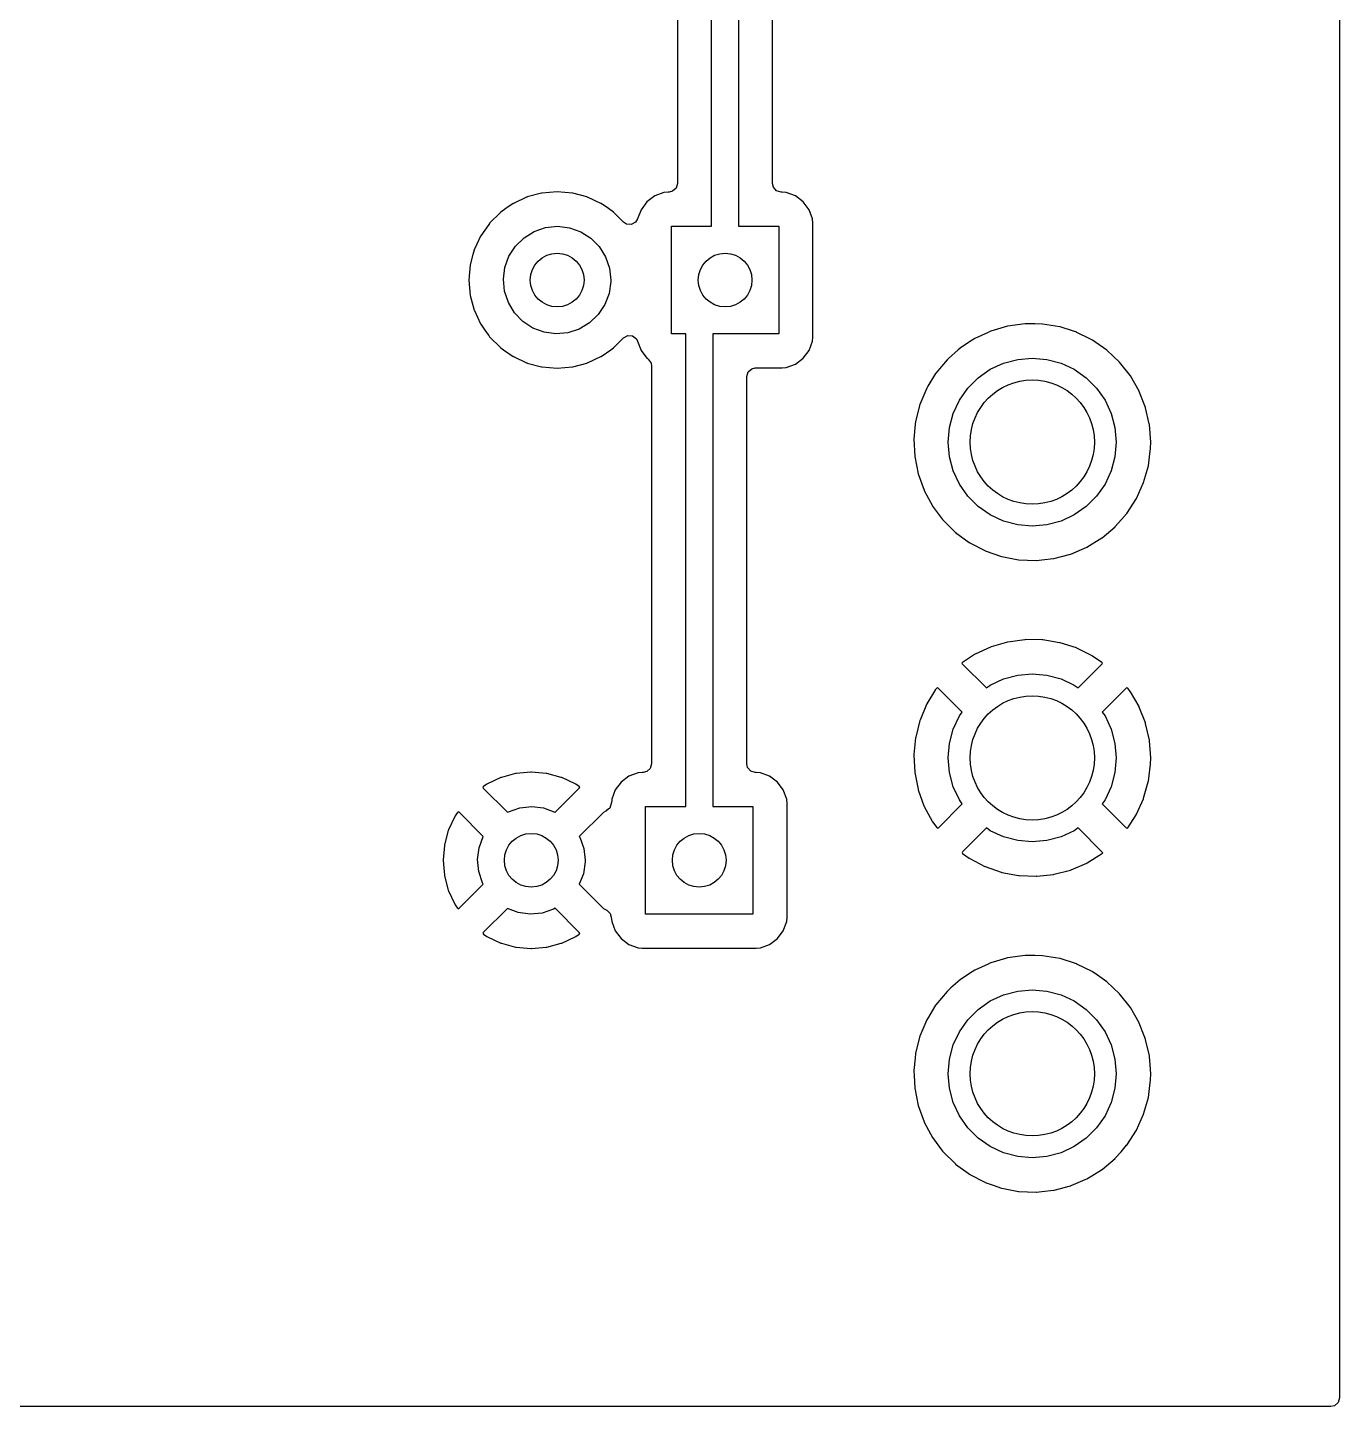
# Model space of a CAD drawing. Extents: x 63 to 234, y -148 to -41.
# Drawn here: x 214.79 to 234.32, y -147.57 to -127.05 of the extents above; entities that cross this region are included whole.
import ezdxf

# ---------------------------------------------------------------- set-up
doc = ezdxf.new("R2010")
doc.units = 0
doc.layers.add('BLACK', color=7, linetype='CONTINUOUS')

msp = doc.modelspace()

# ---------------------------------------------------------------- linework, layer by layer
at = {"layer": 'BLACK', "linetype": 'CONTINUOUS'}
for p, q in [((234.319, -40.7665), (234.319, -147.447)), ((224.975, -130.01), (224.975, -117.714)), ((225.375, -117.631), (225.375, -130.01)), ((225.883, -129.375), (225.883, -117.66)), ((224.466, -117.977), (224.466, -129.375)), ((224.446, -129.444), (224.393, -129.49)), ((224.466, -129.375), (224.446, -129.444)), ((225.895, -129.428), (225.883, -129.375)), ((225.941, -129.481), (225.895, -129.428)), ((226.01, -129.501), (225.941, -129.481)), ((222.018, -129.672), (221.913, -129.746)), ((222.023, -129.67), (222.018, -129.672)), ((222.221, -129.578), (222.023, -129.67)), ((222.023, -129.67), (222.023, -129.67)), ((222.226, -129.576), (222.221, -129.578)), ((222.221, -129.578), (222.221, -129.578)), ((222.231, -129.574), (222.226, -129.576)), ((222.442, -129.518), (222.231, -129.574)), ((222.231, -129.574), (222.231, -129.574)), ((222.447, -129.516), (222.442, -129.518)), ((222.442, -129.518), (222.442, -129.518)), ((222.675, -129.497), (222.447, -129.516)), ((222.903, -129.516), (222.675, -129.497)), ((222.908, -129.518), (222.903, -129.516)), ((223.119, -129.574), (222.908, -129.518)), ((222.908, -129.518), (222.908, -129.518)), ((223.124, -129.576), (223.119, -129.574)), ((223.119, -129.574), (223.119, -129.574)), ((223.129, -129.578), (223.124, -129.576)), ((223.327, -129.67), (223.129, -129.578)), ((223.129, -129.578), (223.129, -129.578)), ((223.332, -129.672), (223.327, -129.67)), ((223.327, -129.67), (223.327, -129.67)), ((223.437, -129.746), (223.332, -129.672)), ((224.012, -129.647), (223.924, -129.763)), ((224.128, -129.559), (224.012, -129.647)), ((224.265, -129.508), (224.128, -129.559)), ((224.327, -129.501), (224.265, -129.508)), ((224.34, -129.501), (224.327, -129.501)), ((224.393, -129.49), (224.34, -129.501)), ((226.023, -129.501), (226.01, -129.501)), ((226.085, -129.508), (226.023, -129.501)), ((226.222, -129.559), (226.085, -129.508)), ((226.338, -129.647), (226.222, -129.559)), ((226.426, -129.763), (226.338, -129.647)), ((221.831, -129.804), (221.669, -129.966)), ((221.835, -129.801), (221.831, -129.804)), ((221.913, -129.746), (221.835, -129.801)), ((221.835, -129.801), (221.835, -129.801)), ((223.515, -129.801), (223.437, -129.746)), ((223.519, -129.804), (223.515, -129.801)), ((223.515, -129.801), (223.515, -129.801)), ((223.665, -129.95), (223.519, -129.804)), ((223.924, -129.763), (223.873, -129.9)), ((226.477, -129.9), (226.426, -129.763)), ((221.656, -129.984), (221.537, -130.153)), ((221.666, -129.97), (221.656, -129.984)), ((221.669, -129.966), (221.666, -129.97)), ((221.666, -129.97), (221.666, -129.97)), ((222.182, -130.18), (222.334, -130.086)), ((222.334, -130.086), (222.503, -130.029)), ((222.503, -130.029), (222.681, -130.01)), ((222.681, -130.01), (222.858, -130.031)), ((222.858, -130.031), (223.026, -130.091)), ((223.026, -130.091), (223.176, -130.187)), ((223.708, -129.978), (223.665, -129.95)), ((223.778, -129.984), (223.708, -129.978)), ((223.841, -129.951), (223.778, -129.984)), ((223.871, -129.899), (223.841, -129.951)), ((223.873, -129.9), (223.871, -129.899)), ((224.375, -131.61), (224.375, -130.01)), ((224.375, -130.01), (224.975, -130.01)), ((225.375, -130.01), (225.975, -130.01)), ((225.975, -130.01), (225.975, -131.61)), ((226.483, -129.962), (226.477, -129.9)), ((226.483, -131.658), (226.483, -129.962)), ((221.479, -130.278), (221.441, -130.361)), ((221.535, -130.158), (221.479, -130.278)), ((221.537, -130.153), (221.535, -130.158)), ((221.535, -130.158), (221.535, -130.158)), ((222.055, -130.304), (222.182, -130.18)), ((223.176, -130.187), (223.302, -130.313)), ((221.422, -130.432), (221.381, -130.582)), ((221.439, -130.366), (221.422, -130.432)), ((221.441, -130.361), (221.439, -130.366)), ((221.439, -130.366), (221.439, -130.366)), ((221.897, -130.622), (221.958, -130.454)), ((221.958, -130.454), (222.055, -130.304)), ((223.302, -130.313), (223.396, -130.464)), ((223.396, -130.464), (223.455, -130.633)), ((221.381, -130.582), (221.362, -130.81)), ((221.875, -130.799), (221.897, -130.622)), ((223.455, -130.633), (223.475, -130.81)), ((221.362, -130.81), (221.381, -131.038)), ((221.892, -130.976), (221.875, -130.799)), ((223.475, -130.832), (223.45, -131.009)), ((223.475, -130.81), (223.475, -130.832)), ((221.381, -131.038), (221.441, -131.259)), ((221.949, -131.146), (221.892, -130.976)), ((223.45, -131.009), (223.387, -131.176)), ((221.441, -131.259), (221.443, -131.264)), ((221.443, -131.264), (221.443, -131.264)), ((221.443, -131.264), (221.535, -131.462)), ((222.041, -131.298), (221.949, -131.146)), ((222.165, -131.426), (222.041, -131.298)), ((223.288, -131.324), (223.159, -131.447)), ((223.387, -131.176), (223.288, -131.324)), ((221.535, -131.462), (221.535, -131.462)), ((221.535, -131.462), (221.537, -131.467)), ((221.537, -131.467), (221.609, -131.569)), ((222.314, -131.524), (222.165, -131.426)), ((222.481, -131.586), (222.314, -131.524)), ((223.159, -131.447), (223.005, -131.539)), ((229.38, -131.497), (229.129, -131.57)), ((229.639, -131.462), (229.38, -131.497)), ((229.644, -131.462), (229.639, -131.462)), ((229.787, -131.464), (229.644, -131.462)), ((229.644, -131.462), (229.644, -131.462)), ((229.901, -131.465), (229.787, -131.464)), ((230.159, -131.507), (229.901, -131.465)), ((230.163, -131.509), (230.159, -131.507)), ((230.361, -131.572), (230.163, -131.509)), ((221.609, -131.569), (221.656, -131.636)), ((221.656, -131.636), (221.669, -131.654)), ((221.669, -131.654), (221.831, -131.816)), ((222.658, -131.61), (222.481, -131.586)), ((222.836, -131.594), (222.658, -131.61)), ((223.005, -131.539), (222.836, -131.594)), ((223.519, -131.816), (223.665, -131.67)), ((223.665, -131.67), (223.727, -131.636)), ((223.727, -131.636), (223.798, -131.642)), ((223.798, -131.642), (223.855, -131.684)), ((223.855, -131.684), (223.872, -131.721)), ((223.872, -131.721), (223.873, -131.72)), ((223.873, -131.72), (223.924, -131.857)), ((224.59, -131.61), (224.375, -131.61)), ((224.59, -138.646), (224.59, -131.61)), ((225.975, -131.61), (224.99, -131.61)), ((224.99, -131.61), (224.99, -138.646)), ((226.426, -131.857), (226.477, -131.72)), ((226.477, -131.72), (226.483, -131.658)), ((228.853, -131.705), (228.677, -131.82)), ((228.892, -131.68), (228.853, -131.705)), ((229.089, -131.589), (228.892, -131.68)), ((229.125, -131.572), (229.089, -131.589)), ((229.129, -131.57), (229.125, -131.572)), ((229.125, -131.572), (229.125, -131.572)), ((230.408, -131.587), (230.361, -131.572)), ((230.412, -131.589), (230.408, -131.587)), ((230.605, -131.684), (230.412, -131.589)), ((230.412, -131.589), (230.412, -131.589)), ((230.642, -131.703), (230.605, -131.684)), ((230.857, -131.852), (230.642, -131.703)), ((221.831, -131.816), (221.835, -131.819)), ((221.835, -131.819), (221.835, -131.819)), ((221.835, -131.819), (221.877, -131.848)), ((221.877, -131.848), (222.018, -131.948)), ((223.332, -131.948), (223.473, -131.848)), ((223.473, -131.848), (223.515, -131.819)), ((223.515, -131.819), (223.519, -131.816)), ((223.515, -131.819), (223.515, -131.819)), ((223.924, -131.857), (224.012, -131.973)), ((226.338, -131.973), (226.426, -131.857)), ((228.644, -131.849), (228.499, -131.979)), ((228.673, -131.823), (228.644, -131.849)), ((228.677, -131.82), (228.673, -131.823)), ((228.677, -131.82), (228.677, -131.82)), ((231.047, -132.031), (230.857, -131.852)), ((222.018, -131.948), (222.023, -131.95)), ((222.023, -131.95), (222.023, -131.95)), ((222.023, -131.95), (222.221, -132.042)), ((222.221, -132.042), (222.226, -132.044)), ((222.226, -132.044), (222.231, -132.046)), ((222.231, -132.046), (222.231, -132.046)), ((222.231, -132.046), (222.442, -132.102)), ((222.442, -132.102), (222.442, -132.102)), ((222.442, -132.102), (222.447, -132.104)), ((222.447, -132.104), (222.675, -132.123)), ((222.675, -132.123), (222.903, -132.104)), ((222.903, -132.104), (222.908, -132.102)), ((222.908, -132.102), (223.119, -132.046)), ((222.908, -132.102), (222.908, -132.102)), ((223.119, -132.046), (223.124, -132.044)), ((223.119, -132.046), (223.119, -132.046)), ((223.124, -132.044), (223.129, -132.042)), ((223.129, -132.042), (223.327, -131.95)), ((223.327, -131.95), (223.332, -131.948)), ((223.327, -131.95), (223.327, -131.95)), ((224.012, -131.973), (224.019, -131.979)), ((224.019, -131.979), (224.031, -131.988)), ((224.031, -131.988), (224.074, -132.045)), ((224.074, -132.045), (224.081, -132.089)), ((224.081, -132.089), (224.081, -138.011)), ((225.519, -132.176), (225.572, -132.13)), ((225.572, -132.13), (225.624, -132.118)), ((225.624, -132.118), (226.023, -132.118)), ((226.023, -132.118), (226.085, -132.112)), ((226.085, -132.112), (226.222, -132.061)), ((226.222, -132.061), (226.338, -131.973)), ((228.478, -131.997), (228.311, -132.198)), ((228.499, -131.979), (228.478, -131.997)), ((228.944, -132.264), (229.122, -132.139)), ((229.122, -132.139), (229.319, -132.047)), ((229.319, -132.047), (229.53, -131.991)), ((229.53, -131.991), (229.747, -131.972)), ((229.747, -131.972), (229.964, -131.991)), ((229.964, -131.991), (230.175, -132.047)), ((230.175, -132.047), (230.372, -132.139)), ((230.372, -132.139), (230.55, -132.264)), ((231.209, -132.236), (231.047, -132.031)), ((225.498, -132.244), (225.519, -132.176)), ((225.498, -138.011), (225.498, -132.244)), ((228.309, -132.202), (228.194, -132.391)), ((228.311, -132.198), (228.309, -132.202)), ((228.789, -132.419), (228.944, -132.264)), ((230.55, -132.264), (230.705, -132.419)), ((231.339, -132.463), (231.209, -132.236)), ((228.176, -132.421), (228.075, -132.662)), ((228.194, -132.391), (228.176, -132.421)), ((228.664, -132.597), (228.789, -132.419)), ((230.705, -132.419), (230.83, -132.597)), ((231.34, -132.467), (231.339, -132.463)), ((231.415, -132.658), (231.34, -132.467)), ((231.34, -132.467), (231.34, -132.467)), ((228.075, -132.662), (228.01, -132.916)), ((228.572, -132.794), (228.664, -132.597)), ((230.83, -132.597), (230.922, -132.794)), ((231.433, -132.706), (231.415, -132.658)), ((231.434, -132.711), (231.433, -132.706)), ((231.488, -132.95), (231.434, -132.711)), ((228.006, -132.957), (227.984, -133.176)), ((228.01, -132.92), (228.006, -132.957)), ((228.01, -132.916), (228.01, -132.92)), ((228.01, -132.92), (228.01, -132.92)), ((228.516, -133.005), (228.572, -132.794)), ((230.922, -132.794), (230.978, -133.005)), ((231.491, -132.961), (231.488, -132.95)), ((231.51, -133.222), (231.491, -132.961)), ((228.497, -133.222), (228.516, -133.005)), ((230.978, -133.005), (230.997, -133.222)), ((227.984, -133.176), (227.997, -133.437)), ((228.516, -133.439), (228.497, -133.222)), ((230.997, -133.222), (230.978, -133.439)), ((231.492, -133.441), (231.508, -133.317)), ((231.508, -133.314), (231.51, -133.222)), ((231.508, -133.317), (231.508, -133.314)), ((231.508, -133.317), (231.508, -133.317)), ((227.997, -133.437), (228.048, -133.693)), ((228.572, -133.65), (228.516, -133.439)), ((230.978, -133.439), (230.922, -133.65)), ((231.404, -133.825), (231.475, -133.574)), ((231.475, -133.574), (231.492, -133.441)), ((228.048, -133.693), (228.136, -133.939)), ((228.664, -133.847), (228.572, -133.65)), ((230.922, -133.65), (230.83, -133.847)), ((228.136, -133.939), (228.138, -133.943)), ((228.138, -133.943), (228.203, -134.063)), ((228.789, -134.025), (228.664, -133.847)), ((230.83, -133.847), (230.705, -134.025)), ((231.297, -134.063), (231.404, -133.825)), ((228.203, -134.063), (228.26, -134.169)), ((228.26, -134.169), (228.263, -134.173)), ((228.263, -134.173), (228.263, -134.173)), ((228.263, -134.173), (228.413, -134.375)), ((228.944, -134.18), (228.789, -134.025)), ((229.122, -134.305), (228.944, -134.18)), ((230.55, -134.18), (230.372, -134.305)), ((230.705, -134.025), (230.55, -134.18)), ((231.155, -134.283), (231.297, -134.063)), ((228.413, -134.375), (228.413, -134.375)), ((228.413, -134.375), (228.416, -134.379)), ((228.416, -134.379), (228.419, -134.382)), ((228.419, -134.382), (228.419, -134.382)), ((228.419, -134.382), (228.598, -134.56)), ((229.319, -134.397), (229.122, -134.305)), ((229.53, -134.453), (229.319, -134.397)), ((230.175, -134.397), (229.964, -134.453)), ((230.372, -134.305), (230.175, -134.397)), ((230.983, -134.48), (231.075, -134.375)), ((231.075, -134.375), (231.152, -134.287)), ((231.152, -134.287), (231.155, -134.283)), ((231.152, -134.287), (231.152, -134.287)), ((228.598, -134.56), (228.602, -134.563)), ((228.602, -134.563), (228.606, -134.566)), ((228.606, -134.566), (228.606, -134.566)), ((228.606, -134.566), (228.809, -134.715)), ((229.747, -134.472), (229.53, -134.453)), ((229.964, -134.453), (229.747, -134.472)), ((230.787, -134.646), (230.979, -134.483)), ((230.979, -134.483), (230.983, -134.48)), ((230.979, -134.483), (230.979, -134.483)), ((228.809, -134.715), (228.813, -134.717)), ((228.813, -134.717), (228.817, -134.72)), ((228.817, -134.72), (228.817, -134.72)), ((228.817, -134.72), (229.04, -134.837)), ((230.321, -134.889), (230.561, -134.786)), ((230.561, -134.786), (230.784, -134.649)), ((230.784, -134.649), (230.787, -134.646)), ((230.787, -134.646), (230.787, -134.646)), ((229.04, -134.837), (229.04, -134.837)), ((229.04, -134.837), (229.044, -134.839)), ((229.044, -134.839), (229.291, -134.925)), ((229.291, -134.925), (229.295, -134.926)), ((229.295, -134.926), (229.543, -134.973)), ((229.543, -134.973), (229.543, -134.973)), ((229.543, -134.973), (229.547, -134.974)), ((229.547, -134.974), (229.678, -134.979)), ((229.678, -134.979), (229.804, -134.984)), ((229.804, -134.984), (229.804, -134.984)), ((229.804, -134.984), (229.809, -134.984)), ((229.809, -134.984), (229.888, -134.976)), ((229.888, -134.976), (230.064, -134.956)), ((230.064, -134.956), (230.064, -134.956)), ((230.064, -134.956), (230.068, -134.956)), ((230.068, -134.956), (230.181, -134.926)), ((230.181, -134.926), (230.317, -134.891)), ((230.317, -134.891), (230.321, -134.889)), ((230.317, -134.891), (230.317, -134.891)), ((229.376, -136.199), (229.134, -136.269)), ((229.385, -136.197), (229.376, -136.199)), ((229.635, -136.163), (229.385, -136.197)), ((229.644, -136.162), (229.635, -136.163)), ((229.896, -136.166), (229.644, -136.162)), ((229.905, -136.167), (229.896, -136.166)), ((230.154, -136.207), (229.905, -136.167)), ((230.163, -136.209), (230.154, -136.207)), ((230.403, -136.286), (230.163, -136.209)), ((228.888, -136.383), (228.709, -136.5)), ((228.897, -136.378), (228.888, -136.383)), ((229.125, -136.273), (228.897, -136.378)), ((229.134, -136.269), (229.125, -136.273)), ((230.412, -136.29), (230.403, -136.286)), ((230.638, -136.401), (230.412, -136.29)), ((230.646, -136.406), (230.638, -136.401)), ((230.782, -136.501), (230.646, -136.406)), ((228.709, -136.5), (228.7, -136.511)), ((228.7, -136.511), (228.705, -136.521)), ((228.705, -136.521), (229.064, -136.88)), ((230.43, -136.88), (230.785, -136.524)), ((230.792, -136.513), (230.782, -136.501)), ((230.785, -136.524), (230.792, -136.513)), ((229.064, -136.88), (229.122, -136.839)), ((229.122, -136.839), (229.319, -136.747)), ((229.319, -136.747), (229.53, -136.691)), ((229.53, -136.691), (229.747, -136.672)), ((229.747, -136.672), (229.964, -136.691)), ((229.964, -136.691), (230.175, -136.747)), ((230.175, -136.747), (230.372, -136.839)), ((230.372, -136.839), (230.43, -136.88)), ((228.309, -136.902), (228.179, -137.118)), ((228.315, -136.895), (228.309, -136.902)), ((228.325, -136.882), (228.315, -136.895)), ((228.335, -136.875), (228.325, -136.882)), ((228.348, -136.883), (228.335, -136.875)), ((228.705, -137.239), (228.348, -136.883)), ((231.145, -136.883), (230.789, -137.239)), ((231.156, -136.877), (231.145, -136.883)), ((231.168, -136.885), (231.156, -136.877)), ((231.206, -136.933), (231.168, -136.885)), ((231.211, -136.94), (231.206, -136.933)), ((231.336, -137.159), (231.211, -136.94)), ((228.174, -137.126), (228.077, -137.358)), ((228.179, -137.118), (228.174, -137.126)), ((228.664, -137.297), (228.705, -137.239)), ((230.789, -137.239), (230.83, -137.297)), ((231.34, -137.167), (231.336, -137.159)), ((231.431, -137.402), (231.34, -137.167)), ((228.074, -137.367), (228.012, -137.611)), ((228.077, -137.358), (228.074, -137.367)), ((228.572, -137.494), (228.664, -137.297)), ((230.83, -137.297), (230.922, -137.494)), ((231.434, -137.411), (231.431, -137.402)), ((231.49, -137.657), (231.434, -137.411)), ((228.01, -137.621), (227.985, -137.871)), ((228.012, -137.611), (228.01, -137.621)), ((228.516, -137.705), (228.572, -137.494)), ((230.922, -137.494), (230.978, -137.705)), ((231.491, -137.666), (231.49, -137.657)), ((231.51, -137.919), (231.491, -137.666)), ((227.985, -137.871), (227.985, -137.881)), ((227.985, -137.881), (227.997, -138.132)), ((228.497, -137.922), (228.516, -137.705)), ((230.978, -137.705), (230.997, -137.922)), ((224.061, -138.08), (224.008, -138.126)), ((224.081, -138.011), (224.061, -138.08)), ((225.51, -138.064), (225.498, -138.011)), ((225.556, -138.117), (225.51, -138.064)), ((228.516, -138.139), (228.497, -137.922)), ((230.997, -137.922), (230.978, -138.139)), ((231.475, -138.269), (231.507, -138.017)), ((231.507, -138.017), (231.508, -138.011)), ((231.508, -138.011), (231.51, -137.925)), ((231.51, -137.925), (231.51, -137.919)), ((221.836, -138.215), (221.638, -138.307)), ((221.846, -138.211), (221.836, -138.215)), ((222.057, -138.154), (221.846, -138.211)), ((222.067, -138.152), (222.057, -138.154)), ((222.285, -138.133), (222.067, -138.152)), ((222.295, -138.133), (222.285, -138.133)), ((222.513, -138.152), (222.295, -138.133)), ((222.523, -138.154), (222.513, -138.152)), ((222.734, -138.211), (222.523, -138.154)), ((222.744, -138.215), (222.734, -138.211)), ((222.942, -138.307), (222.744, -138.215)), ((223.627, -138.283), (223.539, -138.399)), ((223.743, -138.195), (223.627, -138.283)), ((223.88, -138.144), (223.743, -138.195)), ((223.942, -138.137), (223.88, -138.144)), ((223.956, -138.137), (223.942, -138.137)), ((224.008, -138.126), (223.956, -138.137)), ((225.624, -138.137), (225.556, -138.117)), ((225.638, -138.137), (225.624, -138.137)), ((225.7, -138.144), (225.638, -138.137)), ((225.837, -138.195), (225.7, -138.144)), ((225.953, -138.283), (225.837, -138.195)), ((226.041, -138.399), (225.953, -138.283)), ((227.997, -138.132), (227.998, -138.141)), ((227.998, -138.141), (228.047, -138.389)), ((228.572, -138.35), (228.516, -138.139)), ((230.978, -138.139), (230.922, -138.35)), ((231.405, -138.52), (231.473, -138.278)), ((231.473, -138.278), (231.475, -138.269)), ((221.577, -138.349), (221.569, -138.359)), ((221.569, -138.359), (221.576, -138.372)), ((221.576, -138.372), (221.934, -138.731)), ((221.629, -138.312), (221.577, -138.349)), ((221.638, -138.307), (221.629, -138.312)), ((222.646, -138.731), (223.005, -138.372)), ((222.951, -138.312), (222.942, -138.307)), ((223.002, -138.348), (222.951, -138.312)), ((223.012, -138.36), (223.002, -138.348)), ((223.005, -138.372), (223.012, -138.36)), ((223.539, -138.399), (223.488, -138.536)), ((226.092, -138.536), (226.041, -138.399)), ((228.047, -138.389), (228.05, -138.398)), ((228.05, -138.398), (228.135, -138.635)), ((228.664, -138.547), (228.572, -138.35)), ((230.922, -138.35), (230.83, -138.547)), ((221.949, -138.722), (222.118, -138.665)), ((222.118, -138.665), (222.296, -138.646)), ((222.296, -138.646), (222.473, -138.667)), ((222.473, -138.667), (222.641, -138.727)), ((223.402, -138.712), (223.364, -138.732)), ((223.413, -138.706), (223.402, -138.711)), ((223.402, -138.711), (223.402, -138.712)), ((223.402, -138.712), (223.402, -138.712)), ((223.458, -138.668), (223.412, -138.704)), ((223.412, -138.704), (223.413, -138.706)), ((223.481, -138.601), (223.458, -138.668)), ((223.483, -138.584), (223.481, -138.598)), ((223.481, -138.598), (223.481, -138.601)), ((223.487, -138.55), (223.483, -138.584)), ((223.488, -138.536), (223.487, -138.55)), ((223.99, -140.246), (223.99, -138.646)), ((223.99, -138.646), (224.59, -138.646)), ((224.99, -138.646), (225.59, -138.646)), ((225.59, -138.646), (225.59, -140.246)), ((226.099, -138.598), (226.092, -138.536)), ((226.099, -140.294), (226.099, -138.598)), ((228.135, -138.635), (228.139, -138.643)), ((228.139, -138.643), (228.258, -138.865)), ((228.35, -138.96), (228.705, -138.605)), ((228.705, -138.605), (228.664, -138.547)), ((230.83, -138.547), (230.789, -138.605)), ((230.789, -138.605), (231.147, -138.963)), ((231.298, -138.759), (231.402, -138.529)), ((231.402, -138.529), (231.405, -138.52)), ((221.151, -138.794), (221.059, -138.992)), ((221.156, -138.785), (221.151, -138.794)), ((221.192, -138.734), (221.156, -138.785)), ((221.204, -138.724), (221.192, -138.734)), ((221.216, -138.731), (221.204, -138.724)), ((221.574, -139.089), (221.216, -138.731)), ((221.934, -138.731), (221.949, -138.722)), ((222.641, -138.727), (222.646, -138.731)), ((223.364, -138.732), (223.005, -139.09)), ((228.258, -138.865), (228.263, -138.873)), ((228.263, -138.873), (228.326, -138.958)), ((231.168, -138.963), (231.294, -138.767)), ((231.294, -138.767), (231.298, -138.759)), ((221.055, -139.002), (220.998, -139.213)), ((221.059, -138.992), (221.055, -139.002)), ((221.512, -139.258), (221.573, -139.09)), ((221.573, -139.09), (221.574, -139.089)), ((223.005, -139.09), (223.011, -139.1)), ((223.011, -139.1), (223.07, -139.269)), ((228.326, -138.958), (228.338, -138.966)), ((228.338, -138.966), (228.35, -138.96)), ((229.064, -138.964), (228.709, -139.319)), ((229.122, -139.005), (229.064, -138.964)), ((229.319, -139.097), (229.122, -139.005)), ((229.53, -139.153), (229.319, -139.097)), ((230.175, -139.097), (229.964, -139.153)), ((230.372, -139.005), (230.175, -139.097)), ((230.43, -138.964), (230.372, -139.005)), ((230.788, -139.323), (230.43, -138.964)), ((231.147, -138.963), (231.159, -138.969)), ((231.159, -138.969), (231.168, -138.963)), ((220.996, -139.223), (220.977, -139.441)), ((220.998, -139.213), (220.996, -139.223)), ((221.49, -139.435), (221.512, -139.258)), ((223.07, -139.269), (223.09, -139.446)), ((228.709, -139.319), (228.703, -139.331)), ((229.747, -139.172), (229.53, -139.153)), ((229.964, -139.153), (229.747, -139.172)), ((230.795, -139.333), (230.788, -139.323)), ((220.977, -139.441), (220.977, -139.451)), ((220.977, -139.451), (220.996, -139.669)), ((221.507, -139.612), (221.49, -139.435)), ((223.09, -139.468), (223.065, -139.645)), ((223.09, -139.446), (223.09, -139.468)), ((228.703, -139.331), (228.711, -139.343)), ((228.711, -139.343), (228.809, -139.414)), ((228.809, -139.414), (228.817, -139.419)), ((228.817, -139.419), (229.04, -139.537)), ((230.325, -139.587), (230.557, -139.488)), ((230.557, -139.488), (230.565, -139.483)), ((230.565, -139.483), (230.779, -139.351)), ((230.779, -139.351), (230.786, -139.346)), ((230.786, -139.346), (230.795, -139.333)), ((220.996, -139.669), (220.998, -139.679)), ((220.998, -139.679), (221.055, -139.89)), ((221.564, -139.782), (221.507, -139.612)), ((223.065, -139.645), (223.005, -139.802)), ((229.04, -139.537), (229.048, -139.54)), ((229.048, -139.54), (229.286, -139.623)), ((229.286, -139.623), (229.295, -139.626)), ((229.295, -139.626), (229.543, -139.673)), ((229.543, -139.673), (229.552, -139.674)), ((229.552, -139.674), (229.804, -139.684)), ((229.804, -139.684), (229.813, -139.683)), ((229.813, -139.683), (230.064, -139.656)), ((230.064, -139.656), (230.073, -139.654)), ((230.073, -139.654), (230.316, -139.59)), ((230.316, -139.59), (230.325, -139.587)), ((221.055, -139.89), (221.059, -139.9)), ((221.059, -139.9), (221.151, -140.098)), ((221.216, -140.16), (221.576, -139.801)), ((221.576, -139.801), (221.564, -139.782)), ((223.005, -139.802), (223.364, -140.161)), ((221.151, -140.098), (221.156, -140.107)), ((221.156, -140.107), (221.193, -140.159)), ((221.193, -140.159), (221.203, -140.167)), ((221.203, -140.167), (221.216, -140.16)), ((221.934, -140.162), (221.575, -140.52)), ((222.096, -140.222), (221.934, -140.162)), ((222.273, -140.246), (222.096, -140.222)), ((222.451, -140.23), (222.273, -140.246)), ((222.62, -140.175), (222.451, -140.23)), ((222.645, -140.16), (222.62, -140.175)), ((223.004, -140.52), (222.645, -140.16)), ((223.364, -140.161), (223.406, -140.184)), ((223.406, -140.184), (223.416, -140.186)), ((223.416, -140.186), (223.466, -140.236)), ((223.466, -140.236), (223.481, -140.29)), ((223.481, -140.29), (223.481, -140.291)), ((223.481, -140.291), (223.481, -140.294)), ((223.481, -140.294), (223.488, -140.356)), ((223.488, -140.356), (223.539, -140.493)), ((225.59, -140.246), (223.99, -140.246)), ((226.041, -140.493), (226.092, -140.356)), ((226.092, -140.356), (226.099, -140.294)), ((221.575, -140.52), (221.568, -140.532)), ((221.568, -140.532), (221.578, -140.544)), ((221.578, -140.544), (221.629, -140.58)), ((222.951, -140.58), (223.003, -140.543)), ((223.003, -140.543), (223.011, -140.533)), ((223.011, -140.533), (223.004, -140.52)), ((223.539, -140.493), (223.627, -140.609)), ((225.953, -140.609), (226.041, -140.493)), ((221.629, -140.58), (221.638, -140.585)), ((221.638, -140.585), (221.836, -140.677)), ((221.836, -140.677), (221.846, -140.681)), ((221.846, -140.681), (222.057, -140.738)), ((222.057, -140.738), (222.067, -140.74)), ((222.067, -140.74), (222.285, -140.759)), ((222.285, -140.759), (222.295, -140.759)), ((222.295, -140.759), (222.513, -140.74)), ((222.513, -140.74), (222.523, -140.738)), ((222.523, -140.738), (222.734, -140.681)), ((222.734, -140.681), (222.744, -140.677)), ((222.744, -140.677), (222.942, -140.585)), ((222.942, -140.585), (222.951, -140.58)), ((223.627, -140.609), (223.743, -140.697)), ((223.743, -140.697), (223.88, -140.748)), ((223.88, -140.748), (223.942, -140.755)), ((223.942, -140.755), (225.638, -140.755)), ((225.638, -140.755), (225.7, -140.748)), ((225.7, -140.748), (225.837, -140.697)), ((225.837, -140.697), (225.953, -140.609)), ((229.125, -140.972), (229.089, -140.989)), ((229.129, -140.97), (229.125, -140.972)), ((229.125, -140.972), (229.125, -140.972)), ((229.348, -140.907), (229.129, -140.97)), ((229.376, -140.898), (229.348, -140.907)), ((229.38, -140.897), (229.376, -140.898)), ((229.376, -140.898), (229.376, -140.898)), ((229.639, -140.862), (229.38, -140.897)), ((229.644, -140.862), (229.639, -140.862)), ((229.787, -140.864), (229.644, -140.862)), ((229.644, -140.862), (229.644, -140.862)), ((229.901, -140.865), (229.787, -140.864)), ((230.159, -140.907), (229.901, -140.865)), ((230.163, -140.909), (230.159, -140.907)), ((230.392, -140.982), (230.163, -140.909)), ((228.853, -141.105), (228.677, -141.22)), ((228.892, -141.08), (228.853, -141.105)), ((229.089, -140.989), (228.892, -141.08)), ((230.408, -140.987), (230.392, -140.982)), ((230.412, -140.989), (230.408, -140.987)), ((230.638, -141.1), (230.412, -140.989)), ((230.412, -140.989), (230.412, -140.989)), ((230.642, -141.103), (230.638, -141.1)), ((230.646, -141.105), (230.642, -141.103)), ((230.682, -141.13), (230.646, -141.105)), ((230.646, -141.105), (230.646, -141.105)), ((230.857, -141.252), (230.682, -141.13)), ((228.536, -141.346), (228.494, -141.383)), ((228.673, -141.223), (228.536, -141.346)), ((228.677, -141.22), (228.673, -141.223)), ((228.677, -141.22), (228.677, -141.22)), ((229.53, -141.391), (229.747, -141.372)), ((229.747, -141.372), (229.964, -141.391)), ((231.047, -141.431), (230.857, -141.252)), ((228.478, -141.397), (228.311, -141.598)), ((228.494, -141.383), (228.478, -141.397)), ((228.944, -141.664), (229.122, -141.539)), ((229.122, -141.539), (229.319, -141.447)), ((229.319, -141.447), (229.53, -141.391)), ((229.964, -141.391), (230.175, -141.447)), ((230.175, -141.447), (230.372, -141.539)), ((230.372, -141.539), (230.55, -141.664)), ((231.209, -141.636), (231.047, -141.431)), ((228.309, -141.602), (228.186, -141.804)), ((228.311, -141.598), (228.309, -141.602)), ((228.789, -141.819), (228.944, -141.664)), ((230.55, -141.664), (230.705, -141.819)), ((231.339, -141.863), (231.209, -141.636)), ((228.176, -141.821), (228.075, -142.062)), ((228.186, -141.804), (228.176, -141.821)), ((228.572, -142.194), (228.664, -141.997)), ((228.664, -141.997), (228.789, -141.819)), ((230.705, -141.819), (230.83, -141.997)), ((230.83, -141.997), (230.922, -142.194)), ((231.34, -141.867), (231.339, -141.863)), ((231.415, -142.058), (231.34, -141.867)), ((231.34, -141.867), (231.34, -141.867)), ((228.075, -142.062), (228.01, -142.316)), ((228.516, -142.405), (228.572, -142.194)), ((230.922, -142.194), (230.978, -142.405)), ((231.433, -142.106), (231.415, -142.058)), ((231.434, -142.111), (231.433, -142.106)), ((231.49, -142.355), (231.434, -142.111)), ((228.003, -142.389), (227.984, -142.576)), ((228.01, -142.32), (228.003, -142.389)), ((228.01, -142.316), (228.01, -142.32)), ((228.01, -142.32), (228.01, -142.32)), ((228.497, -142.622), (228.516, -142.405)), ((230.978, -142.405), (230.997, -142.622)), ((231.491, -142.361), (231.49, -142.355)), ((231.491, -142.366), (231.491, -142.361)), ((231.5, -142.488), (231.491, -142.366)), ((231.491, -142.366), (231.491, -142.366)), ((227.984, -142.576), (227.984, -142.581)), ((227.984, -142.581), (227.988, -142.646)), ((227.984, -142.581), (227.984, -142.581)), ((231.51, -142.622), (231.5, -142.488)), ((227.988, -142.646), (227.997, -142.837)), ((228.516, -142.839), (228.497, -142.622)), ((230.997, -142.622), (230.978, -142.839)), ((231.492, -142.841), (231.508, -142.717)), ((231.508, -142.714), (231.51, -142.622)), ((231.508, -142.717), (231.508, -142.714)), ((231.508, -142.717), (231.508, -142.717)), ((227.997, -142.837), (228.048, -143.093)), ((228.572, -143.05), (228.516, -142.839)), ((230.978, -142.839), (230.922, -143.05)), ((231.404, -143.225), (231.475, -142.974)), ((231.475, -142.974), (231.492, -142.841)), ((228.048, -143.093), (228.136, -143.339)), ((228.664, -143.247), (228.572, -143.05)), ((230.922, -143.05), (230.83, -143.247)), ((231.297, -143.463), (231.404, -143.225)), ((228.136, -143.339), (228.138, -143.343)), ((228.138, -143.343), (228.203, -143.463)), ((228.789, -143.425), (228.664, -143.247)), ((228.944, -143.58), (228.789, -143.425)), ((230.705, -143.425), (230.55, -143.58)), ((230.83, -143.247), (230.705, -143.425)), ((228.203, -143.463), (228.26, -143.569)), ((228.26, -143.569), (228.263, -143.573)), ((228.263, -143.573), (228.263, -143.573)), ((228.263, -143.573), (228.413, -143.775)), ((229.122, -143.705), (228.944, -143.58)), ((230.55, -143.58), (230.372, -143.705)), ((231.155, -143.683), (231.297, -143.463)), ((228.413, -143.775), (228.413, -143.775)), ((228.413, -143.775), (228.416, -143.779)), ((228.416, -143.779), (228.419, -143.782)), ((228.419, -143.782), (228.419, -143.782)), ((228.419, -143.782), (228.598, -143.96)), ((229.319, -143.797), (229.122, -143.705)), ((229.53, -143.853), (229.319, -143.797)), ((230.175, -143.797), (229.964, -143.853)), ((230.372, -143.705), (230.175, -143.797)), ((230.983, -143.88), (231.069, -143.782)), ((231.069, -143.782), (231.152, -143.687)), ((231.152, -143.687), (231.155, -143.683)), ((231.152, -143.687), (231.152, -143.687)), ((228.598, -143.96), (228.602, -143.963)), ((228.602, -143.963), (228.606, -143.966)), ((228.606, -143.966), (228.606, -143.966)), ((228.606, -143.966), (228.794, -144.104)), ((229.747, -143.872), (229.53, -143.853)), ((229.964, -143.853), (229.747, -143.872)), ((230.78, -144.051), (230.784, -144.049)), ((230.784, -144.049), (230.787, -144.046)), ((230.787, -144.046), (230.979, -143.883)), ((230.787, -144.046), (230.787, -144.046)), ((230.979, -143.883), (230.983, -143.88)), ((230.979, -143.883), (230.979, -143.883)), ((228.794, -144.104), (228.813, -144.117)), ((228.813, -144.117), (228.817, -144.12)), ((228.817, -144.12), (228.817, -144.12)), ((228.817, -144.12), (229.04, -144.237)), ((229.04, -144.237), (229.04, -144.237)), ((229.04, -144.237), (229.044, -144.239)), ((229.044, -144.239), (229.179, -144.286)), ((230.328, -144.286), (230.536, -144.197)), ((230.536, -144.197), (230.561, -144.186)), ((230.561, -144.186), (230.636, -144.14)), ((230.636, -144.14), (230.78, -144.051)), ((230.78, -144.051), (230.78, -144.051)), ((229.179, -144.286), (229.276, -144.32)), ((229.276, -144.32), (229.291, -144.325)), ((229.291, -144.325), (229.295, -144.326)), ((229.295, -144.326), (229.543, -144.373)), ((229.543, -144.373), (229.543, -144.373)), ((229.543, -144.373), (229.547, -144.374)), ((229.547, -144.374), (229.678, -144.379)), ((229.678, -144.379), (229.804, -144.384)), ((229.804, -144.384), (229.804, -144.384)), ((229.804, -144.384), (229.809, -144.384)), ((229.809, -144.384), (229.888, -144.376)), ((229.888, -144.376), (230.064, -144.356)), ((230.064, -144.356), (230.064, -144.356)), ((230.064, -144.356), (230.068, -144.356)), ((230.068, -144.356), (230.073, -144.355)), ((230.073, -144.355), (230.317, -144.291)), ((230.317, -144.291), (230.321, -144.289)), ((230.317, -144.291), (230.317, -144.291)), ((230.321, -144.289), (230.328, -144.286)), ((234.298, -147.516), (234.245, -147.562)), ((234.319, -147.447), (234.298, -147.516)), ((234.192, -147.573), (191.877, -147.573)), ((234.245, -147.562), (234.192, -147.573))]:
    msp.add_line(p, q, dxfattribs=at)
at = {"layer": 'BLACK'}
for centre, radius in [((222.675, -130.81), 0.4), ((225.175, -130.81), 0.4), ((229.747, -133.222), 0.925), ((229.747, -137.922), 0.925), ((222.29, -139.446), 0.4), ((224.79, -139.446), 0.4), ((229.747, -142.622), 0.925)]:
    msp.add_circle(centre, radius, dxfattribs=at)

doc.saveas('drawing.dxf')
